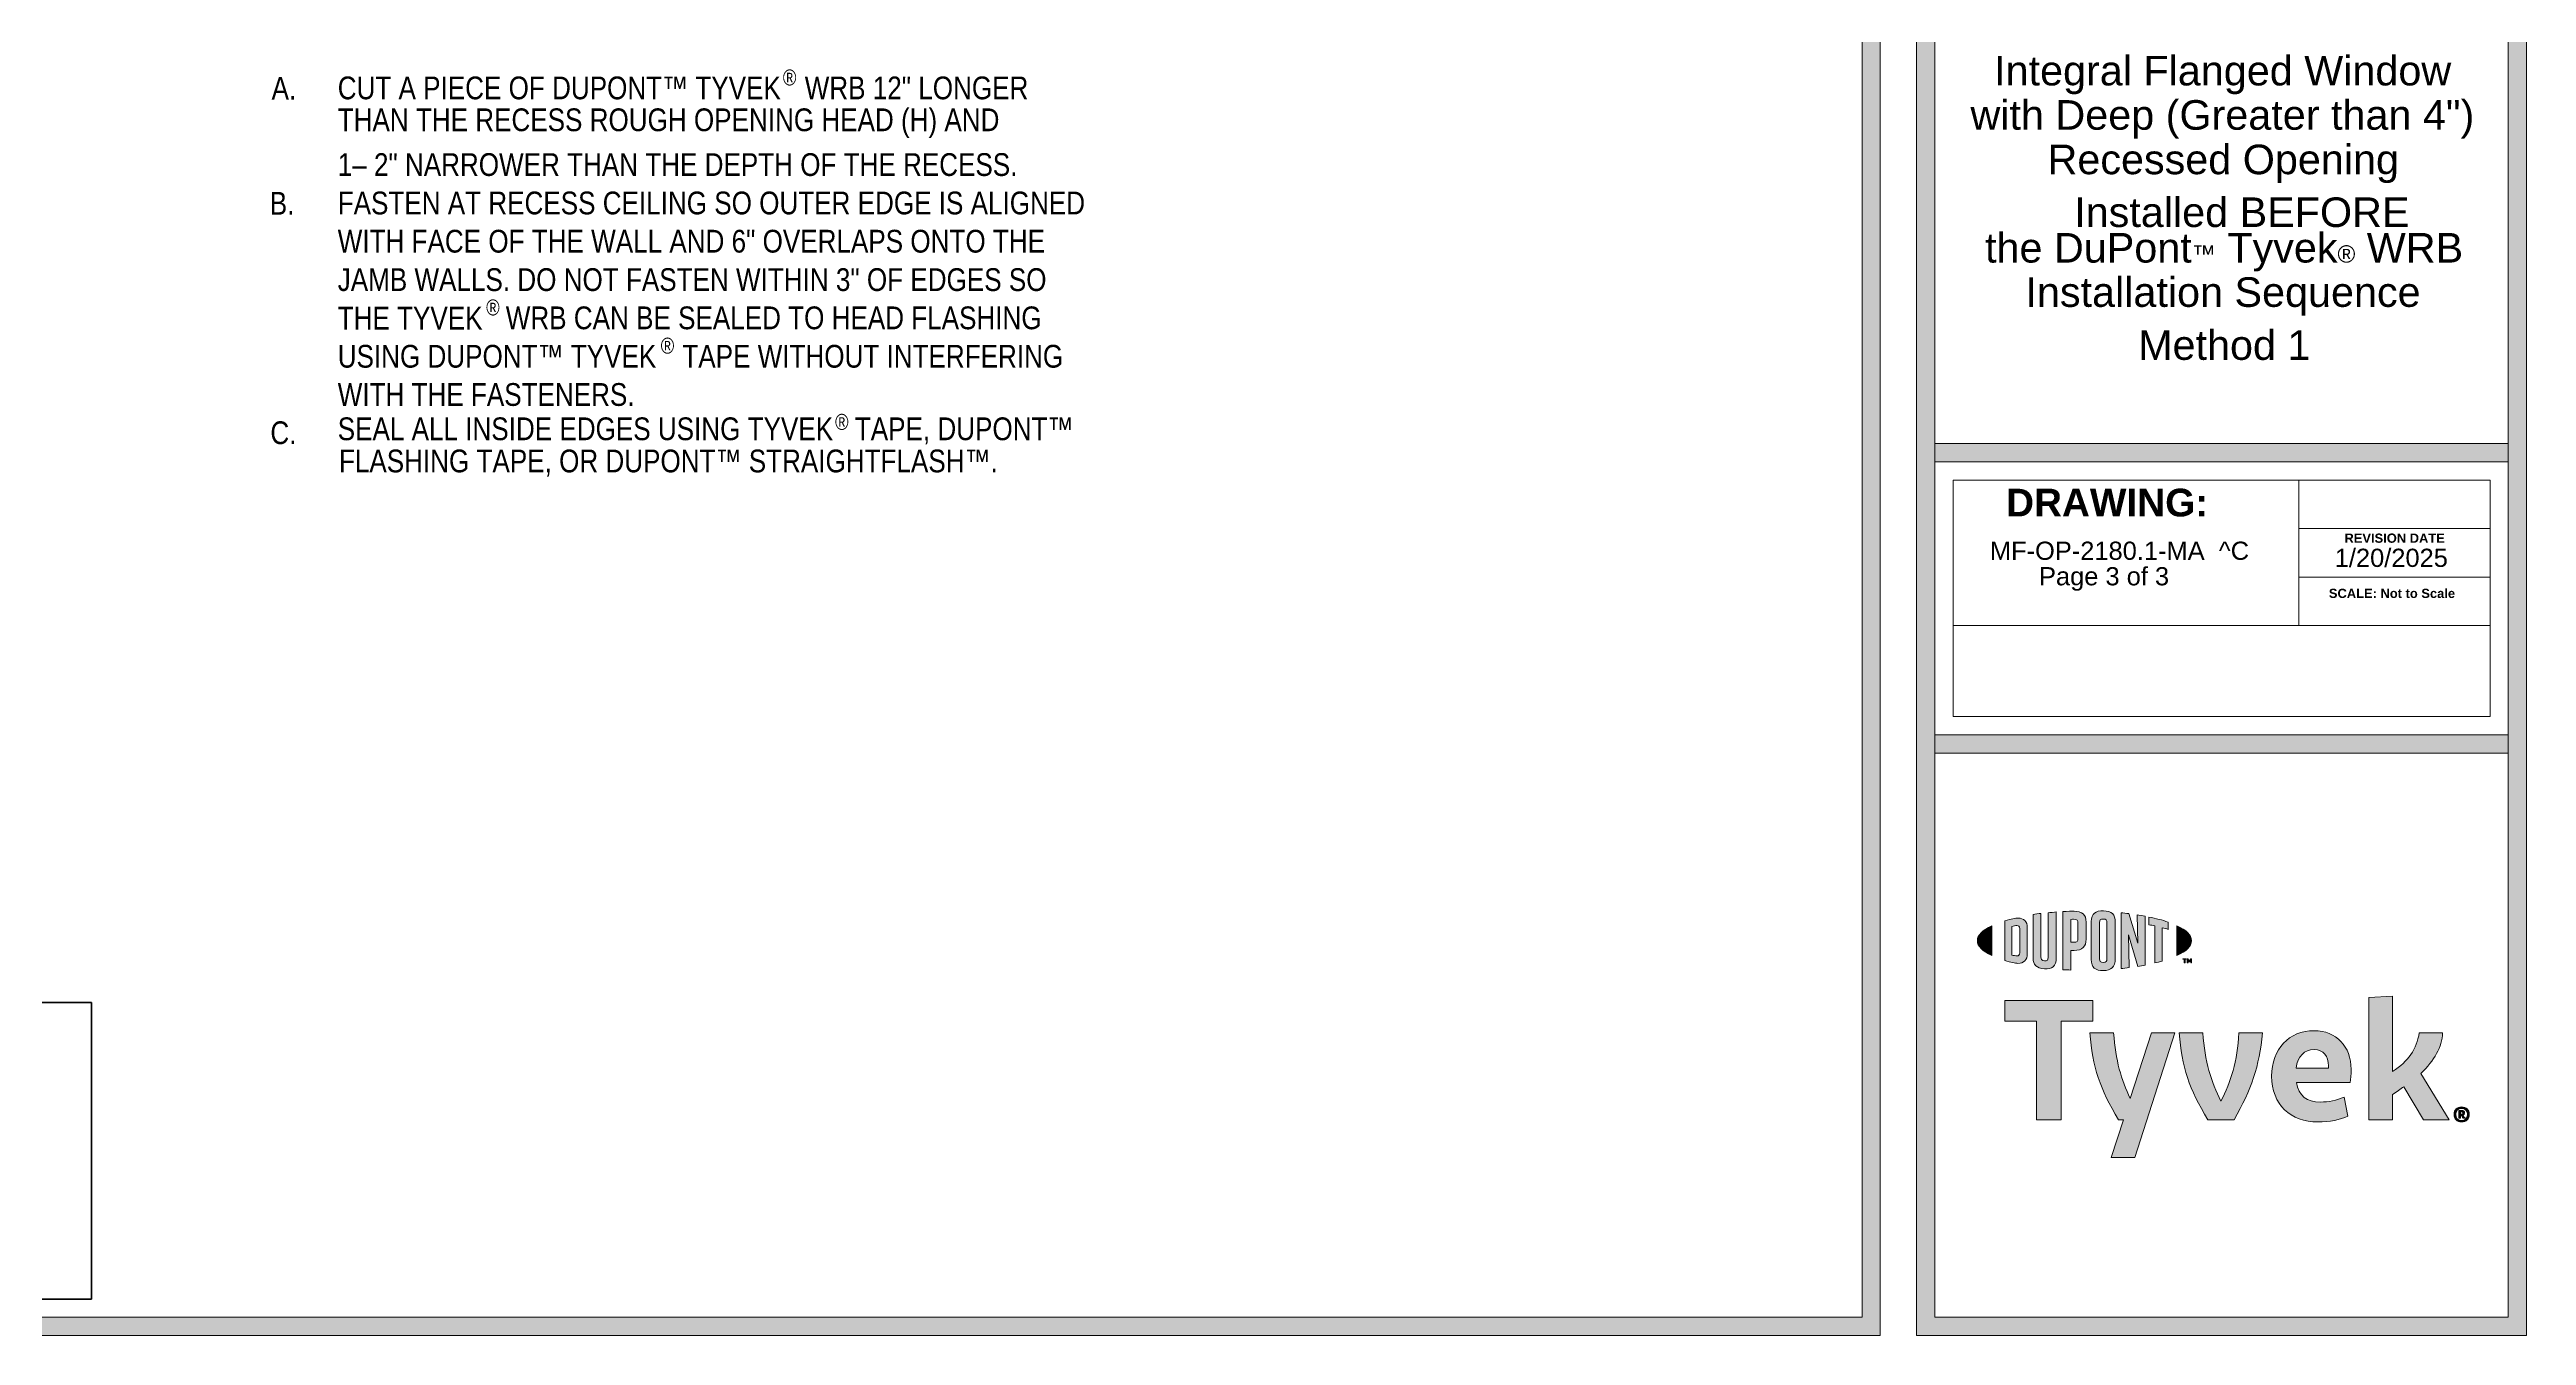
# Model space of a CAD drawing. Extents: x -1337 to 5791, y -3809 to 1769.
# Drawn here: x 4567 to 5791, y -3693 to -3057 of the extents above; entities that cross this region are included whole.
import ezdxf

# ---------------------------------------------------------------- set-up
doc = ezdxf.new("R2010")
doc.units = 0
doc.header["$MEASUREMENT"] = 0
for name, color, linetype, lineweight in [('.ATI-TEXT', 7, 'Continuous', 0), ('0_0', 7, 'Continuous', 0), ('A-DETL-MEDM', 7, 'Continuous', 0), ('G-ANNO-TTLB', 7, 'Continuous', 0)]:
    doc.layers.add(name, color=color, linetype=linetype, lineweight=lineweight)

# ---------------------------------------------------------------- blocks, each defined once
blk = doc.blocks.new('Block_3')
at = {"layer": 'G-ANNO-TTLB', "true_color": 0xe11b22, "transparency": 33554687}
h = blk.add_hatch(color=242, dxfattribs=at)
h.dxf.hatch_style = 2
edge = h.paths.add_edge_path()
edge.add_spline(control_points=[(5520, -3497.4), (5520, -3500.1), (5522.7, -3502.6), (5527.2, -3504.8), (5527.2, -3504.8), (5527.2, -3490), (5527.2, -3490), (5522.7, -3492.1), (5520, -3494.7), (5520, -3497.4)], knot_values=[0, 0, 0, 0, 1, 1, 1, 2, 2, 2, 3, 3, 3, 3], degree=3, periodic=0)
h = blk.add_hatch(color=242, dxfattribs=at)
h.dxf.hatch_style = 2
edge = h.paths.add_edge_path()
edge.add_spline(control_points=[(5541, -3503.4), (5541, -3504.5), (5540.4, -3504.9), (5539.5, -3504.9), (5538.9, -3504.9), (5537.9, -3504.7), (5537.1, -3504.5), (5537.1, -3504.5), (5537.1, -3490.3), (5537.1, -3490.3), (5537.9, -3490.1), (5538.9, -3489.9), (5539.5, -3489.9), (5540.4, -3489.9), (5541, -3490.3), (5541, -3491.4), (5541, -3491.4), (5541, -3503.4), (5541, -3503.4)], knot_values=[0, 0, 0, 0, 1, 1, 1, 2, 2, 2, 3, 3, 3, 4, 4, 4, 5, 5, 5, 6, 6, 6, 6], degree=3, periodic=0)
edge = h.paths.add_edge_path()
edge.add_spline(control_points=[(5540.1, -3486.2), (5538.8, -3486.2), (5536.9, -3486.6), (5533.6, -3487.6), (5533.6, -3487.6), (5533.6, -3507.2), (5533.6, -3507.2), (5536.5, -3508.1), (5538.8, -3508.6), (5540.1, -3508.6), (5543, -3508.6), (5544.7, -3506.8), (5544.7, -3503.9), (5544.7, -3503.9), (5544.7, -3490.9), (5544.7, -3490.9), (5544.7, -3488), (5543, -3486.2), (5540.1, -3486.2)], knot_values=[0, 0, 0, 0, 1, 1, 1, 2, 2, 2, 3, 3, 3, 4, 4, 4, 5, 5, 5, 6, 6, 6, 6], degree=3, periodic=0)
h = blk.add_hatch(color=242, dxfattribs=at)
h.dxf.hatch_style = 2
edge = h.paths.add_edge_path()
edge.add_spline(control_points=[(5555, -3505.7), (5555, -3506.8), (5554.6, -3507.6), (5553.2, -3507.4), (5551.8, -3507.2), (5551.4, -3506.6), (5551.4, -3505.3), (5551.4, -3505.3), (5551.4, -3483.9), (5551.4, -3483.9), (5550.5, -3484), (5548.4, -3484.3), (5547.6, -3484.4), (5547.6, -3484.4), (5547.6, -3506), (5547.6, -3506), (5547.6, -3509.5), (5549.2, -3510.8), (5553.2, -3511.3), (5556.8, -3511.7), (5559, -3509.9), (5559, -3506), (5559, -3506), (5559, -3483.2), (5559, -3483.2), (5558.3, -3483.3), (5555.8, -3483.5), (5555, -3483.6), (5555, -3483.6), (5555, -3505.7), (5555, -3505.7)], knot_values=[0, 0, 0, 0, 1, 1, 1, 2, 2, 2, 3, 3, 3, 4, 4, 4, 5, 5, 5, 6, 6, 6, 7, 7, 7, 8, 8, 8, 9, 9, 9, 10, 10, 10, 10], degree=3, periodic=0)
h = blk.add_hatch(color=242, dxfattribs=at)
h.dxf.hatch_style = 2
edge = h.paths.add_edge_path()
edge.add_spline(control_points=[(5569.7, -3496.3), (5569.7, -3497.6), (5569.3, -3498.2), (5567.6, -3498.2), (5567.6, -3498.2), (5566.2, -3498.2), (5566.2, -3498.2), (5566.2, -3498.2), (5566.2, -3486.9), (5566.2, -3486.9), (5566.8, -3486.8), (5567.2, -3486.8), (5567.6, -3486.8), (5569.3, -3486.8), (5569.7, -3487.5), (5569.7, -3488.7), (5569.7, -3488.7), (5569.7, -3496.3), (5569.7, -3496.3)], knot_values=[0, 0, 0, 0, 1, 1, 1, 2, 2, 2, 3, 3, 3, 4, 4, 4, 5, 5, 5, 6, 6, 6, 6], degree=3, periodic=0)
edge = h.paths.add_edge_path()
edge.add_spline(control_points=[(5567.8, -3482.8), (5567.1, -3482.8), (5564.5, -3482.9), (5562.2, -3483), (5562.2, -3483), (5562.2, -3511.8), (5562.2, -3511.8), (5563, -3511.8), (5565.1, -3511.9), (5566.2, -3511.9), (5566.2, -3511.9), (5566.2, -3502.2), (5566.2, -3502.2), (5566.2, -3502.2), (5567.8, -3502.2), (5567.8, -3502.2), (5572, -3502.2), (5573.8, -3500.3), (5573.8, -3496.6), (5573.8, -3496.6), (5573.8, -3488.2), (5573.8, -3488.2), (5573.8, -3484.6), (5571.8, -3482.8), (5567.8, -3482.8)], knot_values=[0, 0, 0, 0, 1, 1, 1, 2, 2, 2, 3, 3, 3, 4, 4, 4, 5, 5, 5, 6, 6, 6, 7, 7, 7, 8, 8, 8, 8], degree=3, periodic=0)
h = blk.add_hatch(color=242, dxfattribs=at)
h.dxf.hatch_style = 2
edge = h.paths.add_edge_path()
edge.add_spline(control_points=[(5584.1, -3506.4), (5584.1, -3507.5), (5583.7, -3508.1), (5582.3, -3508.1), (5580.8, -3508.2), (5580.4, -3507.5), (5580.4, -3506.4), (5580.4, -3506.4), (5580.4, -3488.4), (5580.4, -3488.4), (5580.4, -3487.3), (5580.8, -3486.6), (5582.3, -3486.7), (5583.7, -3486.7), (5584.1, -3487.3), (5584.1, -3488.4), (5584.1, -3488.4), (5584.1, -3506.4), (5584.1, -3506.4)], knot_values=[0, 0, 0, 0, 1, 1, 1, 2, 2, 2, 3, 3, 3, 4, 4, 4, 5, 5, 5, 6, 6, 6, 6], degree=3, periodic=0)
edge = h.paths.add_edge_path()
edge.add_spline(control_points=[(5582.3, -3482.6), (5578.6, -3482.5), (5576.3, -3484.1), (5576.3, -3487.9), (5576.3, -3487.9), (5576.3, -3506.7), (5576.3, -3506.7), (5576.3, -3510.7), (5578.4, -3512.3), (5582.3, -3512.2), (5586.2, -3512), (5588.2, -3510.5), (5588.2, -3506.3), (5588.2, -3506.3), (5588.2, -3488.3), (5588.2, -3488.3), (5588.2, -3484.3), (5586.4, -3482.8), (5582.3, -3482.6)], knot_values=[0, 0, 0, 0, 1, 1, 1, 2, 2, 2, 3, 3, 3, 4, 4, 4, 5, 5, 5, 6, 6, 6, 6], degree=3, periodic=0)
h = blk.add_hatch(color=242, dxfattribs=at)
h.dxf.hatch_style = 2
edge = h.paths.add_edge_path()
edge.add_spline(control_points=[(5599.4, -3498.6), (5599.4, -3498.6), (5594.9, -3484), (5594.9, -3484), (5593.7, -3483.9), (5592.2, -3483.7), (5591.1, -3483.6), (5591.1, -3483.6), (5591.1, -3511.2), (5591.1, -3511.2), (5591.9, -3511.1), (5593.9, -3510.9), (5595, -3510.7), (5595, -3510.7), (5594.7, -3494.5), (5594.7, -3494.5), (5594.7, -3494.5), (5599.4, -3510.1), (5599.4, -3510.1), (5600.4, -3509.9), (5601.9, -3509.7), (5602.9, -3509.5), (5602.9, -3509.5), (5602.9, -3485.3), (5602.9, -3485.3), (5601.8, -3485.1), (5600, -3484.8), (5599.1, -3484.6), (5599.1, -3484.6), (5599.4, -3498.6), (5599.4, -3498.6)], knot_values=[0, 0, 0, 0, 1, 1, 1, 2, 2, 2, 3, 3, 3, 4, 4, 4, 5, 5, 5, 6, 6, 6, 7, 7, 7, 8, 8, 8, 9, 9, 9, 10, 10, 10, 10], degree=3, periodic=0)
h = blk.add_hatch(color=242, dxfattribs=at)
h.dxf.hatch_style = 2
edge = h.paths.add_edge_path()
edge.add_spline(control_points=[(5604.8, -3489.5), (5605.8, -3489.7), (5606.8, -3489.9), (5607.8, -3490.1), (5607.8, -3490.1), (5607.8, -3508.4), (5607.8, -3508.4), (5608.7, -3508.2), (5610.3, -3507.8), (5611.4, -3507.5), (5611.4, -3507.5), (5611.4, -3491), (5611.4, -3491), (5612.5, -3491.2), (5613.4, -3491.5), (5614.3, -3491.8), (5614.3, -3491.8), (5614.3, -3488.2), (5614.3, -3488.2), (5611.5, -3487.2), (5608.4, -3486.4), (5604.8, -3485.7), (5604.8, -3485.7), (5604.8, -3489.5), (5604.8, -3489.5)], knot_values=[0, 0, 0, 0, 1, 1, 1, 2, 2, 2, 3, 3, 3, 4, 4, 4, 5, 5, 5, 6, 6, 6, 7, 7, 7, 8, 8, 8, 8], degree=3, periodic=0)
h = blk.add_hatch(color=242, dxfattribs=at)
h.dxf.hatch_style = 2
edge = h.paths.add_edge_path()
edge.add_spline(control_points=[(5625.9, -3497.4), (5625.9, -3500.1), (5623.3, -3502.6), (5618.7, -3504.8), (5618.7, -3504.8), (5618.7, -3490), (5618.7, -3490), (5623.3, -3492.1), (5625.9, -3494.7), (5625.9, -3497.4)], knot_values=[0, 0, 0, 0, 1, 1, 1, 2, 2, 2, 3, 3, 3, 3], degree=3, periodic=0)
h = blk.add_hatch(color=242, dxfattribs=at)
h.dxf.hatch_style = 2
edge = h.paths.add_edge_path()
edge.add_spline(control_points=[(5623.8, -3506.3), (5623.8, -3506.3), (5624.2, -3506.3), (5624.2, -3506.3), (5624.2, -3506.3), (5624.8, -3507.3), (5624.8, -3507.3), (5624.8, -3507.3), (5625.5, -3506.3), (5625.5, -3506.3), (5625.5, -3506.3), (5625.9, -3506.3), (5625.9, -3506.3), (5625.9, -3506.3), (5625.9, -3508.4), (5625.9, -3508.4), (5625.9, -3508.4), (5625.5, -3508.4), (5625.5, -3508.4), (5625.5, -3508.4), (5625.5, -3506.9), (5625.5, -3506.9), (5625.5, -3506.9), (5624.9, -3507.9), (5624.9, -3507.9), (5624.9, -3507.9), (5624.8, -3507.9), (5624.8, -3507.9), (5624.8, -3507.9), (5624.2, -3506.9), (5624.2, -3506.9), (5624.2, -3506.9), (5624.2, -3508.4), (5624.2, -3508.4), (5624.2, -3508.4), (5623.8, -3508.4), (5623.8, -3508.4), (5623.8, -3508.4), (5623.8, -3506.3), (5623.8, -3506.3)], knot_values=[0, 0, 0, 0, 1, 1, 1, 2, 2, 2, 3, 3, 3, 4, 4, 4, 5, 5, 5, 6, 6, 6, 7, 7, 7, 8, 8, 8, 9, 9, 9, 10, 10, 10, 11, 11, 11, 12, 12, 12, 13, 13, 13, 13], degree=3, periodic=0)
edge = h.paths.add_edge_path()
edge.add_spline(control_points=[(5622.2, -3506.6), (5622.2, -3506.6), (5621.6, -3506.6), (5621.6, -3506.6), (5621.6, -3506.6), (5621.6, -3506.3), (5621.6, -3506.3), (5621.6, -3506.3), (5623.3, -3506.3), (5623.3, -3506.3), (5623.3, -3506.3), (5623.3, -3506.6), (5623.3, -3506.6), (5623.3, -3506.6), (5622.7, -3506.6), (5622.7, -3506.6), (5622.7, -3506.6), (5622.7, -3508.4), (5622.7, -3508.4), (5622.7, -3508.4), (5622.2, -3508.4), (5622.2, -3508.4), (5622.2, -3508.4), (5622.2, -3506.6), (5622.2, -3506.6)], knot_values=[0, 0, 0, 0, 1, 1, 1, 2, 2, 2, 3, 3, 3, 4, 4, 4, 5, 5, 5, 6, 6, 6, 7, 7, 7, 8, 8, 8, 8], degree=3, periodic=0)
at = {"layer": 'G-ANNO-TTLB'}
for points, knots in [([(5520, -3497.4), (5520, -3500.1), (5522.7, -3502.6), (5527.2, -3504.8), (5527.2, -3504.8), (5527.2, -3490), (5527.2, -3490), (5522.7, -3492.1), (5520, -3494.7), (5520, -3497.4)], [0, 0, 0, 0, 1, 1, 1, 2, 2, 2, 3, 3, 3, 3]), ([(5540.1, -3486.2), (5538.8, -3486.2), (5536.9, -3486.6), (5533.6, -3487.6), (5533.6, -3487.6), (5533.6, -3507.2), (5533.6, -3507.2), (5536.5, -3508.1), (5538.8, -3508.6), (5540.1, -3508.6), (5543, -3508.6), (5544.7, -3506.8), (5544.7, -3503.9), (5544.7, -3503.9), (5544.7, -3490.9), (5544.7, -3490.9), (5544.7, -3488), (5543, -3486.2), (5540.1, -3486.2)], [0, 0, 0, 0, 1, 1, 1, 2, 2, 2, 3, 3, 3, 4, 4, 4, 5, 5, 5, 6, 6, 6, 6]), ([(5541, -3503.4), (5541, -3504.5), (5540.4, -3504.9), (5539.5, -3504.9), (5538.9, -3504.9), (5537.9, -3504.7), (5537.1, -3504.5), (5537.1, -3504.5), (5537.1, -3490.3), (5537.1, -3490.3), (5537.9, -3490.1), (5538.9, -3489.9), (5539.5, -3489.9), (5540.4, -3489.9), (5541, -3490.3), (5541, -3491.4), (5541, -3491.4), (5541, -3503.4), (5541, -3503.4)], [0, 0, 0, 0, 1, 1, 1, 2, 2, 2, 3, 3, 3, 4, 4, 4, 5, 5, 5, 6, 6, 6, 6]), ([(5555, -3505.7), (5555, -3506.8), (5554.6, -3507.6), (5553.2, -3507.4), (5551.8, -3507.2), (5551.4, -3506.6), (5551.4, -3505.3), (5551.4, -3505.3), (5551.4, -3483.9), (5551.4, -3483.9), (5550.5, -3484), (5548.4, -3484.3), (5547.6, -3484.4), (5547.6, -3484.4), (5547.6, -3506), (5547.6, -3506), (5547.6, -3509.5), (5549.2, -3510.8), (5553.2, -3511.3), (5556.8, -3511.7), (5559, -3509.9), (5559, -3506), (5559, -3506), (5559, -3483.2), (5559, -3483.2), (5558.3, -3483.3), (5555.8, -3483.5), (5555, -3483.6), (5555, -3483.6), (5555, -3505.7), (5555, -3505.7)], [0, 0, 0, 0, 1, 1, 1, 2, 2, 2, 3, 3, 3, 4, 4, 4, 5, 5, 5, 6, 6, 6, 7, 7, 7, 8, 8, 8, 9, 9, 9, 10, 10, 10, 10]), ([(5567.8, -3482.8), (5567.1, -3482.8), (5564.5, -3482.9), (5562.2, -3483), (5562.2, -3483), (5562.2, -3511.8), (5562.2, -3511.8), (5563, -3511.8), (5565.1, -3511.9), (5566.2, -3511.9), (5566.2, -3511.9), (5566.2, -3502.2), (5566.2, -3502.2), (5566.2, -3502.2), (5567.8, -3502.2), (5567.8, -3502.2), (5572, -3502.2), (5573.8, -3500.3), (5573.8, -3496.6), (5573.8, -3496.6), (5573.8, -3488.2), (5573.8, -3488.2), (5573.8, -3484.6), (5571.8, -3482.8), (5567.8, -3482.8)], [0, 0, 0, 0, 1, 1, 1, 2, 2, 2, 3, 3, 3, 4, 4, 4, 5, 5, 5, 6, 6, 6, 7, 7, 7, 8, 8, 8, 8]), ([(5569.7, -3496.3), (5569.7, -3497.6), (5569.3, -3498.2), (5567.6, -3498.2), (5567.6, -3498.2), (5566.2, -3498.2), (5566.2, -3498.2), (5566.2, -3498.2), (5566.2, -3486.9), (5566.2, -3486.9), (5566.8, -3486.8), (5567.2, -3486.8), (5567.6, -3486.8), (5569.3, -3486.8), (5569.7, -3487.5), (5569.7, -3488.7), (5569.7, -3488.7), (5569.7, -3496.3), (5569.7, -3496.3)], [0, 0, 0, 0, 1, 1, 1, 2, 2, 2, 3, 3, 3, 4, 4, 4, 5, 5, 5, 6, 6, 6, 6]), ([(5582.3, -3482.6), (5578.6, -3482.5), (5576.3, -3484.1), (5576.3, -3487.9), (5576.3, -3487.9), (5576.3, -3506.7), (5576.3, -3506.7), (5576.3, -3510.7), (5578.4, -3512.3), (5582.3, -3512.2), (5586.2, -3512), (5588.2, -3510.5), (5588.2, -3506.3), (5588.2, -3506.3), (5588.2, -3488.3), (5588.2, -3488.3), (5588.2, -3484.3), (5586.4, -3482.8), (5582.3, -3482.6)], [0, 0, 0, 0, 1, 1, 1, 2, 2, 2, 3, 3, 3, 4, 4, 4, 5, 5, 5, 6, 6, 6, 6]), ([(5584.1, -3506.4), (5584.1, -3507.5), (5583.7, -3508.1), (5582.3, -3508.1), (5580.8, -3508.2), (5580.4, -3507.5), (5580.4, -3506.4), (5580.4, -3506.4), (5580.4, -3488.4), (5580.4, -3488.4), (5580.4, -3487.3), (5580.8, -3486.6), (5582.3, -3486.7), (5583.7, -3486.7), (5584.1, -3487.3), (5584.1, -3488.4), (5584.1, -3488.4), (5584.1, -3506.4), (5584.1, -3506.4)], [0, 0, 0, 0, 1, 1, 1, 2, 2, 2, 3, 3, 3, 4, 4, 4, 5, 5, 5, 6, 6, 6, 6]), ([(5599.4, -3498.6), (5599.4, -3498.6), (5594.9, -3484), (5594.9, -3484), (5593.7, -3483.9), (5592.2, -3483.7), (5591.1, -3483.6), (5591.1, -3483.6), (5591.1, -3511.2), (5591.1, -3511.2), (5591.9, -3511.1), (5593.9, -3510.9), (5595, -3510.7), (5595, -3510.7), (5594.7, -3494.5), (5594.7, -3494.5), (5594.7, -3494.5), (5599.4, -3510.1), (5599.4, -3510.1), (5600.4, -3509.9), (5601.9, -3509.7), (5602.9, -3509.5), (5602.9, -3509.5), (5602.9, -3485.3), (5602.9, -3485.3), (5601.8, -3485.1), (5600, -3484.8), (5599.1, -3484.6), (5599.1, -3484.6), (5599.4, -3498.6), (5599.4, -3498.6)], [0, 0, 0, 0, 1, 1, 1, 2, 2, 2, 3, 3, 3, 4, 4, 4, 5, 5, 5, 6, 6, 6, 7, 7, 7, 8, 8, 8, 9, 9, 9, 10, 10, 10, 10]), ([(5604.8, -3489.5), (5605.8, -3489.7), (5606.8, -3489.9), (5607.8, -3490.1), (5607.8, -3490.1), (5607.8, -3508.4), (5607.8, -3508.4), (5608.7, -3508.2), (5610.3, -3507.8), (5611.4, -3507.5), (5611.4, -3507.5), (5611.4, -3491), (5611.4, -3491), (5612.5, -3491.2), (5613.4, -3491.5), (5614.3, -3491.8), (5614.3, -3491.8), (5614.3, -3488.2), (5614.3, -3488.2), (5611.5, -3487.2), (5608.4, -3486.4), (5604.8, -3485.7), (5604.8, -3485.7), (5604.8, -3489.5), (5604.8, -3489.5)], [0, 0, 0, 0, 1, 1, 1, 2, 2, 2, 3, 3, 3, 4, 4, 4, 5, 5, 5, 6, 6, 6, 7, 7, 7, 8, 8, 8, 8]), ([(5625.9, -3497.4), (5625.9, -3500.1), (5623.3, -3502.6), (5618.7, -3504.8), (5618.7, -3504.8), (5618.7, -3490), (5618.7, -3490), (5623.3, -3492.1), (5625.9, -3494.7), (5625.9, -3497.4)], [0, 0, 0, 0, 1, 1, 1, 2, 2, 2, 3, 3, 3, 3]), ([(5622.2, -3506.6), (5622.2, -3506.6), (5621.6, -3506.6), (5621.6, -3506.6), (5621.6, -3506.6), (5621.6, -3506.3), (5621.6, -3506.3), (5621.6, -3506.3), (5623.3, -3506.3), (5623.3, -3506.3), (5623.3, -3506.3), (5623.3, -3506.6), (5623.3, -3506.6), (5623.3, -3506.6), (5622.7, -3506.6), (5622.7, -3506.6), (5622.7, -3506.6), (5622.7, -3508.4), (5622.7, -3508.4), (5622.7, -3508.4), (5622.2, -3508.4), (5622.2, -3508.4), (5622.2, -3508.4), (5622.2, -3506.6), (5622.2, -3506.6)], [0, 0, 0, 0, 1, 1, 1, 2, 2, 2, 3, 3, 3, 4, 4, 4, 5, 5, 5, 6, 6, 6, 7, 7, 7, 8, 8, 8, 8]), ([(5623.8, -3506.3), (5623.8, -3506.3), (5624.2, -3506.3), (5624.2, -3506.3), (5624.2, -3506.3), (5624.8, -3507.3), (5624.8, -3507.3), (5624.8, -3507.3), (5625.5, -3506.3), (5625.5, -3506.3), (5625.5, -3506.3), (5625.9, -3506.3), (5625.9, -3506.3), (5625.9, -3506.3), (5625.9, -3508.4), (5625.9, -3508.4), (5625.9, -3508.4), (5625.5, -3508.4), (5625.5, -3508.4), (5625.5, -3508.4), (5625.5, -3506.9), (5625.5, -3506.9), (5625.5, -3506.9), (5624.9, -3507.9), (5624.9, -3507.9), (5624.9, -3507.9), (5624.8, -3507.9), (5624.8, -3507.9), (5624.8, -3507.9), (5624.2, -3506.9), (5624.2, -3506.9), (5624.2, -3506.9), (5624.2, -3508.4), (5624.2, -3508.4), (5624.2, -3508.4), (5623.8, -3508.4), (5623.8, -3508.4), (5623.8, -3508.4), (5623.8, -3506.3), (5623.8, -3506.3)], [0, 0, 0, 0, 1, 1, 1, 2, 2, 2, 3, 3, 3, 4, 4, 4, 5, 5, 5, 6, 6, 6, 7, 7, 7, 8, 8, 8, 9, 9, 9, 10, 10, 10, 11, 11, 11, 12, 12, 12, 13, 13, 13, 13])]:
    blk.add_open_spline(points, degree=3, knots=knots, dxfattribs=at)
blk = doc.blocks.new('Block_7')
at = {"layer": 'G-ANNO-TTLB', "true_color": 0x17477e, "transparency": 33554687}
h = blk.add_hatch(color=156, dxfattribs=at)
h.dxf.hatch_style = 2
edge = h.paths.add_edge_path()
edge.add_spline(control_points=[(5739.3, -3563), (5739.3, -3563), (5753.3, -3586), (5753.3, -3586), (5753.3, -3586), (5740.6, -3586), (5740.6, -3586), (5740.6, -3586), (5730.9, -3569.6), (5730.9, -3569.6), (5729.2, -3570.8), (5727.3, -3572.1), (5725.3, -3573.4), (5725.3, -3573.4), (5725.3, -3586), (5725.3, -3586), (5725.3, -3586), (5713.6, -3586), (5713.6, -3586), (5713.6, -3586), (5713.6, -3525.5), (5713.6, -3525.5), (5713.6, -3525.5), (5725.3, -3524.9), (5725.3, -3524.9), (5725.3, -3524.9), (5725.3, -3562.1), (5725.3, -3562.1), (5733.2, -3557), (5737.1, -3551.1), (5738.5, -3542.9), (5738.5, -3542.9), (5750, -3542.9), (5750, -3542.9), (5749.8, -3550.1), (5746, -3556.6), (5739.3, -3563)], knot_values=[0, 0, 0, 0, 1, 1, 1, 2, 2, 2, 3, 3, 3, 4, 4, 4, 5, 5, 5, 6, 6, 6, 7, 7, 7, 8, 8, 8, 9, 9, 9, 10, 10, 10, 11, 11, 11, 12, 12, 12, 12], degree=3, periodic=0)
h = blk.add_hatch(color=156, dxfattribs=at)
h.dxf.hatch_style = 2
h.paths.add_polyline_path([(5577.1, -3526.9), (5533.6, -3526.9), (5533.6, -3537.2), (5549.3, -3537.2), (5549.3, -3586), (5561.4, -3586), (5561.4, -3537.2), (5577.1, -3537.2)])
h = blk.add_hatch(color=156, dxfattribs=at)
h.dxf.hatch_style = 2
edge = h.paths.add_edge_path()
edge.add_spline(control_points=[(5649.3, -3542.9), (5648.6, -3557.3), (5645.4, -3567.1), (5640.4, -3576.7), (5635.6, -3567.1), (5632.4, -3557.3), (5631.5, -3542.9), (5631.5, -3542.9), (5619.8, -3542.9), (5619.8, -3542.9), (5621, -3559.9), (5624.8, -3570.7), (5634, -3586), (5634, -3586), (5646.9, -3586), (5646.9, -3586), (5655.7, -3570.7), (5659.3, -3559.9), (5661, -3542.9), (5661, -3542.9), (5649.3, -3542.9), (5649.3, -3542.9)], knot_values=[0, 0, 0, 0, 1, 1, 1, 2, 2, 2, 3, 3, 3, 4, 4, 4, 5, 5, 5, 6, 6, 6, 7, 7, 7, 7], degree=3, periodic=0)
h = blk.add_hatch(color=156, dxfattribs=at)
h.dxf.hatch_style = 2
edge = h.paths.add_edge_path()
edge.add_spline(control_points=[(5677.6, -3560.4), (5677.6, -3560.4), (5693.6, -3560.4), (5693.6, -3560.4), (5693.6, -3560.4), (5693.6, -3559.3), (5693.6, -3559.3), (5693.6, -3554.6), (5691.1, -3551.2), (5686.5, -3551.2), (5681.6, -3551.2), (5678.4, -3554.6), (5677.6, -3560.4)], knot_values=[0, 0, 0, 0, 1, 1, 1, 2, 2, 2, 3, 3, 3, 4, 4, 4, 4], degree=3, periodic=0)
edge = h.paths.add_edge_path()
edge.add_spline(control_points=[(5703.2, -3584.2), (5699.5, -3585.9), (5694, -3587), (5688.4, -3587), (5674.8, -3587), (5665.5, -3578.4), (5665.5, -3564.4), (5665.5, -3551), (5674, -3541.9), (5686.5, -3541.9), (5697.5, -3541.9), (5704.8, -3549.7), (5704.8, -3561), (5704.8, -3563.6), (5704.6, -3565.8), (5704.4, -3567.5), (5704.4, -3567.5), (5677.8, -3567.5), (5677.8, -3567.5), (5678.9, -3574.2), (5682.8, -3577.2), (5689.6, -3577.2), (5693.7, -3577.2), (5697.7, -3576.3), (5701.3, -3574.8), (5701.3, -3574.8), (5703.2, -3584.2), (5703.2, -3584.2)], knot_values=[0, 0, 0, 0, 1, 1, 1, 2, 2, 2, 3, 3, 3, 4, 4, 4, 5, 5, 5, 6, 6, 6, 7, 7, 7, 8, 8, 8, 9, 9, 9, 9], degree=3, periodic=0)
at = {"layer": 'G-ANNO-TTLB'}
blk.add_lwpolyline([(5577.1, -3526.9), (5533.6, -3526.9), (5533.6, -3537.2), (5549.3, -3537.2), (5549.3, -3586), (5561.4, -3586), (5561.4, -3537.2), (5577.1, -3537.2)], close=True, dxfattribs=at)
for points, knots in [([(5739.3, -3563), (5739.3, -3563), (5753.3, -3586), (5753.3, -3586), (5753.3, -3586), (5740.6, -3586), (5740.6, -3586), (5740.6, -3586), (5730.9, -3569.6), (5730.9, -3569.6), (5729.2, -3570.8), (5727.3, -3572.1), (5725.3, -3573.4), (5725.3, -3573.4), (5725.3, -3586), (5725.3, -3586), (5725.3, -3586), (5713.6, -3586), (5713.6, -3586), (5713.6, -3586), (5713.6, -3525.5), (5713.6, -3525.5), (5713.6, -3525.5), (5725.3, -3524.9), (5725.3, -3524.9), (5725.3, -3524.9), (5725.3, -3562.1), (5725.3, -3562.1), (5733.2, -3557), (5737.1, -3551.1), (5738.5, -3542.9), (5738.5, -3542.9), (5750, -3542.9), (5750, -3542.9), (5749.8, -3550.1), (5746, -3556.6), (5739.3, -3563)], [0, 0, 0, 0, 1, 1, 1, 2, 2, 2, 3, 3, 3, 4, 4, 4, 5, 5, 5, 6, 6, 6, 7, 7, 7, 8, 8, 8, 9, 9, 9, 10, 10, 10, 11, 11, 11, 12, 12, 12, 12]), ([(5649.3, -3542.9), (5648.6, -3557.3), (5645.4, -3567.1), (5640.4, -3576.7), (5635.6, -3567.1), (5632.4, -3557.3), (5631.5, -3542.9), (5631.5, -3542.9), (5619.8, -3542.9), (5619.8, -3542.9), (5621, -3559.9), (5624.8, -3570.7), (5634, -3586), (5634, -3586), (5646.9, -3586), (5646.9, -3586), (5655.7, -3570.7), (5659.3, -3559.9), (5661, -3542.9), (5661, -3542.9), (5649.3, -3542.9), (5649.3, -3542.9)], [0, 0, 0, 0, 1, 1, 1, 2, 2, 2, 3, 3, 3, 4, 4, 4, 5, 5, 5, 6, 6, 6, 7, 7, 7, 7]), ([(5703.2, -3584.2), (5699.5, -3585.9), (5694, -3587), (5688.4, -3587), (5674.8, -3587), (5665.5, -3578.4), (5665.5, -3564.4), (5665.5, -3551), (5674, -3541.9), (5686.5, -3541.9), (5697.5, -3541.9), (5704.8, -3549.7), (5704.8, -3561), (5704.8, -3563.6), (5704.6, -3565.8), (5704.4, -3567.5), (5704.4, -3567.5), (5677.8, -3567.5), (5677.8, -3567.5), (5678.9, -3574.2), (5682.8, -3577.2), (5689.6, -3577.2), (5693.7, -3577.2), (5697.7, -3576.3), (5701.3, -3574.8), (5701.3, -3574.8), (5703.2, -3584.2), (5703.2, -3584.2)], [0, 0, 0, 0, 1, 1, 1, 2, 2, 2, 3, 3, 3, 4, 4, 4, 5, 5, 5, 6, 6, 6, 7, 7, 7, 8, 8, 8, 9, 9, 9, 9]), ([(5677.6, -3560.4), (5677.6, -3560.4), (5693.6, -3560.4), (5693.6, -3560.4), (5693.6, -3560.4), (5693.6, -3559.3), (5693.6, -3559.3), (5693.6, -3554.6), (5691.1, -3551.2), (5686.5, -3551.2), (5681.6, -3551.2), (5678.4, -3554.6), (5677.6, -3560.4)], [0, 0, 0, 0, 1, 1, 1, 2, 2, 2, 3, 3, 3, 4, 4, 4, 4])]:
    blk.add_open_spline(points, degree=3, knots=knots, dxfattribs=at)
blk = doc.blocks.new('Block_6')
at = {"layer": 'G-ANNO-TTLB', "true_color": 0x17477e, "transparency": 33554687}
h = blk.add_hatch(color=156, dxfattribs=at)
h.dxf.hatch_style = 2
edge = h.paths.add_edge_path()
edge.add_spline(control_points=[(5606.1, -3542.9), (5606.1, -3542.9), (5595.6, -3575.4), (5595.6, -3575.4), (5591.2, -3566.2), (5588.3, -3556.7), (5587.4, -3542.9), (5587.4, -3542.9), (5575.7, -3542.9), (5575.7, -3542.9), (5576.9, -3559.9), (5580.7, -3570.7), (5589.8, -3586), (5589.8, -3586), (5592.2, -3586), (5592.2, -3586), (5592.2, -3586), (5586.2, -3604.6), (5586.2, -3604.6), (5586.2, -3604.6), (5597.9, -3604.6), (5597.9, -3604.6), (5597.9, -3604.6), (5617.7, -3542.9), (5617.7, -3542.9), (5617.7, -3542.9), (5606.1, -3542.9), (5606.1, -3542.9)], knot_values=[0, 0, 0, 0, 1, 1, 1, 2, 2, 2, 3, 3, 3, 4, 4, 4, 5, 5, 5, 6, 6, 6, 7, 7, 7, 8, 8, 8, 9, 9, 9, 9], degree=3, periodic=0)
at = {"layer": 'G-ANNO-TTLB'}
blk.add_open_spline([(5606.1, -3542.9), (5606.1, -3542.9), (5595.6, -3575.4), (5595.6, -3575.4), (5591.2, -3566.2), (5588.3, -3556.7), (5587.4, -3542.9), (5587.4, -3542.9), (5575.7, -3542.9), (5575.7, -3542.9), (5576.9, -3559.9), (5580.7, -3570.7), (5589.8, -3586), (5589.8, -3586), (5592.2, -3586), (5592.2, -3586), (5592.2, -3586), (5586.2, -3604.6), (5586.2, -3604.6), (5586.2, -3604.6), (5597.9, -3604.6), (5597.9, -3604.6), (5597.9, -3604.6), (5617.7, -3542.9), (5617.7, -3542.9), (5617.7, -3542.9), (5606.1, -3542.9), (5606.1, -3542.9)], degree=3, knots=[0, 0, 0, 0, 1, 1, 1, 2, 2, 2, 3, 3, 3, 4, 4, 4, 5, 5, 5, 6, 6, 6, 7, 7, 7, 8, 8, 8, 9, 9, 9, 9], dxfattribs=at)
blk.add_blockref('Block_7', (0, 0), dxfattribs=at)
blk = doc.blocks.new('Block_8')
at = {"layer": 'G-ANNO-TTLB', "true_color": 0x17477e, "transparency": 33554687}
h = blk.add_hatch(color=156, dxfattribs=at)
h.dxf.hatch_style = 2
edge = h.paths.add_edge_path()
edge.add_spline(control_points=[(5758.9, -3582), (5758.9, -3582), (5758.9, -3583.1), (5758.9, -3583.1), (5758.9, -3583.1), (5759.4, -3583.1), (5759.4, -3583.1), (5759.8, -3583.1), (5760.1, -3583), (5760.1, -3582.6), (5760.1, -3582.2), (5759.8, -3582), (5759.4, -3582), (5759.4, -3582), (5758.9, -3582), (5758.9, -3582)], knot_values=[0, 0, 0, 0, 1, 1, 1, 2, 2, 2, 3, 3, 3, 4, 4, 4, 5, 5, 5, 5], degree=3, periodic=0)
edge = h.paths.add_edge_path()
edge.add_spline(control_points=[(5758.1, -3581.3), (5758.1, -3581.3), (5759.4, -3581.3), (5759.4, -3581.3), (5760.4, -3581.3), (5760.9, -3581.8), (5760.9, -3582.6), (5760.9, -3583.1), (5760.6, -3583.5), (5760.2, -3583.7), (5760.4, -3584.2), (5760.7, -3584.7), (5761.2, -3585.2), (5761.2, -3585.2), (5760.2, -3585.2), (5760.2, -3585.2), (5759.8, -3584.7), (5759.5, -3584.3), (5759.3, -3583.8), (5759.3, -3583.8), (5758.9, -3583.8), (5758.9, -3583.8), (5758.9, -3583.8), (5758.9, -3585.2), (5758.9, -3585.2), (5758.9, -3585.2), (5758.1, -3585.2), (5758.1, -3585.2), (5758.1, -3585.2), (5758.1, -3581.3), (5758.1, -3581.3)], knot_values=[0, 0, 0, 0, 1, 1, 1, 2, 2, 2, 3, 3, 3, 4, 4, 4, 5, 5, 5, 6, 6, 6, 7, 7, 7, 8, 8, 8, 9, 9, 9, 10, 10, 10, 10], degree=3, periodic=0)
edge = h.paths.add_edge_path()
edge.add_spline(control_points=[(5759.4, -3580.4), (5757.6, -3580.4), (5756.5, -3581.4), (5756.5, -3583.3), (5756.5, -3585.2), (5757.6, -3586.3), (5759.4, -3586.3), (5761.2, -3586.3), (5762.3, -3585.2), (5762.3, -3583.3), (5762.3, -3581.4), (5761.2, -3580.4), (5759.4, -3580.4)], knot_values=[0, 0, 0, 0, 1, 1, 1, 2, 2, 2, 3, 3, 3, 4, 4, 4, 4], degree=3, periodic=0)
edge = h.paths.add_edge_path()
edge.add_spline(control_points=[(5759.4, -3579.6), (5761.7, -3579.6), (5763.2, -3581), (5763.2, -3583.3), (5763.2, -3585.6), (5761.7, -3587), (5759.4, -3587), (5757.1, -3587), (5755.7, -3585.6), (5755.7, -3583.3), (5755.7, -3581), (5757.1, -3579.6), (5759.4, -3579.6)], knot_values=[0, 0, 0, 0, 1, 1, 1, 2, 2, 2, 3, 3, 3, 4, 4, 4, 4], degree=3, periodic=0)
at = {"layer": 'G-ANNO-TTLB'}
for points, knots in [([(5759.4, -3579.6), (5761.7, -3579.6), (5763.2, -3581), (5763.2, -3583.3), (5763.2, -3585.6), (5761.7, -3587), (5759.4, -3587), (5757.1, -3587), (5755.7, -3585.6), (5755.7, -3583.3), (5755.7, -3581), (5757.1, -3579.6), (5759.4, -3579.6)], [0, 0, 0, 0, 1, 1, 1, 2, 2, 2, 3, 3, 3, 4, 4, 4, 4]), ([(5759.4, -3580.4), (5757.6, -3580.4), (5756.5, -3581.4), (5756.5, -3583.3), (5756.5, -3585.2), (5757.6, -3586.3), (5759.4, -3586.3), (5761.2, -3586.3), (5762.3, -3585.2), (5762.3, -3583.3), (5762.3, -3581.4), (5761.2, -3580.4), (5759.4, -3580.4)], [0, 0, 0, 0, 1, 1, 1, 2, 2, 2, 3, 3, 3, 4, 4, 4, 4]), ([(5758.1, -3581.3), (5758.1, -3581.3), (5759.4, -3581.3), (5759.4, -3581.3), (5760.4, -3581.3), (5760.9, -3581.8), (5760.9, -3582.6), (5760.9, -3583.1), (5760.6, -3583.5), (5760.2, -3583.7), (5760.4, -3584.2), (5760.7, -3584.7), (5761.2, -3585.2), (5761.2, -3585.2), (5760.2, -3585.2), (5760.2, -3585.2), (5759.8, -3584.7), (5759.5, -3584.3), (5759.3, -3583.8), (5759.3, -3583.8), (5758.9, -3583.8), (5758.9, -3583.8), (5758.9, -3583.8), (5758.9, -3585.2), (5758.9, -3585.2), (5758.9, -3585.2), (5758.1, -3585.2), (5758.1, -3585.2), (5758.1, -3585.2), (5758.1, -3581.3), (5758.1, -3581.3)], [0, 0, 0, 0, 1, 1, 1, 2, 2, 2, 3, 3, 3, 4, 4, 4, 5, 5, 5, 6, 6, 6, 7, 7, 7, 8, 8, 8, 9, 9, 9, 10, 10, 10, 10]), ([(5758.9, -3582), (5758.9, -3582), (5758.9, -3583.1), (5758.9, -3583.1), (5758.9, -3583.1), (5759.4, -3583.1), (5759.4, -3583.1), (5759.8, -3583.1), (5760.1, -3583), (5760.1, -3582.6), (5760.1, -3582.2), (5759.8, -3582), (5759.4, -3582), (5759.4, -3582), (5758.9, -3582), (5758.9, -3582)], [0, 0, 0, 0, 1, 1, 1, 2, 2, 2, 3, 3, 3, 4, 4, 4, 5, 5, 5, 5])]:
    blk.add_open_spline(points, degree=3, knots=knots, dxfattribs=at)
blk = doc.blocks.new('Block_5')
at = {"layer": 'G-ANNO-TTLB'}
for name in ['Block_6', 'Block_8']:
    blk.add_blockref(name, (0, 0), dxfattribs=at)
blk = doc.blocks.new('Block_4')
at = {"layer": 'G-ANNO-TTLB'}
blk.add_blockref('Block_5', (0, 0), dxfattribs=at)
blk = doc.blocks.new('Block_2')
at = {"layer": 'G-ANNO-TTLB'}
for name in ['Block_3', 'Block_4']:
    blk.add_blockref(name, (0, 0), dxfattribs=at)
blk = doc.blocks.new('Block_23')
at = {"layer": '0_0', "char_height": 0.2, "attachment_point": 7}
for s, insert in [('\\C18;\\c0;\\FArial|b0|i0|c1;\\H14.625000;\\W1.000000;Integral Flanged Window', (5528.3, -3078.9)), ('\\C18;\\c0;\\FArial|b0|i0|c1;\\H14.625000;\\W1.000000;with Deep (Greater than 4")', (5516.6, -3100.8)), ('\\C18;\\c0;\\FArial|b0|i0|c1;\\H14.625000;\\W1.000000;Recessed Opening', (5554.7, -3122.8)), ('\\C18;\\c0;\\FArial|b0|i0|c1;\\H14.625000;\\W1.000000;Installed BEFORE', (5567.9, -3144.7)), ('\\C18;\\c0;\\FArial|b0|i0|c1;\\H14.625000;\\W1.000000;the DuPont\\H8.526375;™\\H14.625000; Tyvek\\H8.526375;®\\H14.625000; WRB', (5523.8, -3166.5)), ('\\C18;\\c0;\\FArial|b0|i0|c1;\\H14.625000;\\W1.000000;Installation Sequence', (5543.8, -3188.4)), ('\\C18;\\c0;\\FArial|b0|i0|c1;\\H14.625000;\\W1.000000;Method 1', (5599.5, -3210.4))]:
    blk.add_mtext(s, dxfattribs=dict(at, insert=insert))
blk = doc.blocks.new('Block_53')
at = {"layer": '.ATI-TEXT', "char_height": 0.2, "attachment_point": 7}
for s, insert in [('\\C18;\\c0;\\FArial Narrow|b0|i0|c1;\\H11.249999;\\W1.000000;A.', (4676.7, -3081.5)), ('\\C18;\\c0;\\FArial Narrow|b0|i0|c1;\\H11.249999;\\W1.000000;CUT A PIECE OF DUPONT™ TYVEK', (4709.4, -3081.5)), ('\\C18;\\c0;\\FArial Narrow|b0|i0|c1;\\H7.874999;\\W1.000000;®', (4929.5, -3074.6)), ('\\C18;\\c0;\\FArial Narrow|b0|i0|c1;\\H11.249999;\\W1.000000; WRB 12" LONGER', (4936.7, -3081.5)), ('\\C18;\\c0;\\FArial Narrow|b0|i0|c1;\\H11.249999;\\W1.000000;THAN THE RECESS ROUGH OPENING HEAD (H)\\H11.251642; \\H11.249999;AND', (4709.4, -3100.5)), ('\\C18;\\c0;\\FArial Narrow|b0|i0|c1;\\H11.249999;\\W1.000000;1– 2" NARROWER THAN THE DEPTH OF THE RECESS.', (4709.4, -3119.4)), ('\\C18;\\c0;\\FArial Narrow|b0|i0|c1;\\H11.249999;\\W1.000000;B.', (4675.8, -3138.4)), ('\\C18;\\c0;\\FArial Narrow|b0|i0|c1;\\H11.249999;\\W1.000000;FASTEN AT RECESS CEILING SO OUTER EDGE IS ALIGNED', (4709.4, -3138.4)), ('\\C18;\\c0;\\FArial Narrow|b0|i0|c1;\\H11.249999;\\W1.000000;WITH FACE OF THE WALL AND 6" OVERLAPS ONTO THE ', (4709.4, -3157.3)), ('\\C18;\\c0;\\FArial Narrow|b0|i0|c1;\\H11.249999;\\W1.000000;JAMB WALLS. DO NOT FASTEN WITHIN 3" OF EDGES SO', (4709.4, -3176.3)), ('\\C18;\\c0;\\FArial Narrow|b0|i0|c1;\\H7.874999;\\W1.000000;®', (4782.8, -3188.3)), ('\\C18;\\c0;\\FArial Narrow|b0|i0|c1;\\H11.249999;\\W1.000000; WRB CAN BE SEALED TO HEAD FLASHING', (4788.9, -3195.2)), ('\\C18;\\c0;\\FArial Narrow|b0|i0|c1;\\H11.249999;\\W1.000000;THE TYVEK', (4709.4, -3195.2)), ('\\C18;\\c0;\\FArial Narrow|b0|i0|c1;\\H11.249999;\\W1.000000;USING DUPONT™ TYVEK', (4709.4, -3214.2)), ('\\C18;\\c0;\\FArial Narrow|b0|i0|c1;\\H7.874999;\\W1.000000;®', (4869.1, -3207.2)), ('\\C18;\\c0;\\FArial Narrow|b0|i0|c1;\\H11.249999;\\W1.000000; TAPE WITHOUT INTERFERING', (4876.2, -3214.2)), ('\\C18;\\c0;\\FArial Narrow|b0|i0|c1;\\H11.249999;\\W1.000000;WITH THE FASTENERS.', (4709.4, -3233.1)), ('\\C18;\\c0;\\FArial Narrow|b0|i0|c1;\\H11.249999;\\W1.000000;C.', (4676.1, -3252)), ('\\C18;\\c0;\\FArial Narrow|b0|i0|c1;\\H11.249999;\\W1.000000;SEAL ALL INSIDE EDGES USING TYVEK   TAPE, DUPONT™', (4709.4, -3252)), ('\\C18;\\c0;\\FArial Narrow|b0|i0|c1;\\H7.874999;\\W1.000000;®', (4955.3, -3244.9)), ('\\C18;\\c0;\\FArial Narrow|b0|i0|c1;\\H11.249999;\\W1.000000;FLASHING TAPE, OR DUPONT™ STRAIGHTFLASH™.', (4710, -3267.9))]:
    blk.add_mtext(s, dxfattribs=dict(at, insert=insert))

msp = doc.modelspace()

# ---------------------------------------------------------------- hatches: boundary and pattern name
at = {"layer": 'G-ANNO-TTLB', "true_color": 0xff00ff, "transparency": 33554687}
h = msp.add_hatch(color=6, dxfattribs=at)
edge = h.paths.add_edge_path()
edge.add_spline(control_points=[(5472, -3692.6), (5472, -3692.6), (2542.5, -3692.6), (2542.5, -3692.6), (2542.5, -3692.6), (2542.5, -1235.6), (2542.5, -1235.6), (2542.5, -1235.6), (5472, -1235.6), (5472, -1235.6), (5472, -1235.6), (5472, -3692.6), (5472, -3692.6)], knot_values=[0, 0, 0, 0, 1, 1, 1, 2, 2, 2, 3, 3, 3, 4, 4, 4, 4], degree=3, periodic=0)
edge = h.paths.add_edge_path()
edge.add_spline(control_points=[(2551.5, -1244.6), (2551.5, -1244.6), (2551.5, -3683.6), (2551.5, -3683.6), (2551.5, -3683.6), (5463, -3683.6), (5463, -3683.6), (5463, -3683.6), (5463, -1244.6), (5463, -1244.6), (5463, -1244.6), (2551.5, -1244.6), (2551.5, -1244.6)], knot_values=[0, 0, 0, 0, 1, 1, 1, 2, 2, 2, 3, 3, 3, 4, 4, 4, 4], degree=3, periodic=0)
edge.add_line((2551.5, -1244.6), (2551.5, -1244.6))
h = msp.add_hatch(color=6, dxfattribs=at)
edge = h.paths.add_edge_path()
edge.add_spline(control_points=[(5791.5, -1235.6), (5791.5, -1235.6), (5791.5, -3692.6), (5791.5, -3692.6), (5791.5, -3692.6), (5490, -3692.6), (5490, -3692.6), (5490, -3692.6), (5490, -1235.6), (5490, -1235.6), (5490, -1235.6), (5791.5, -1235.6), (5791.5, -1235.6)], knot_values=[0, 0, 0, 0, 1, 1, 1, 2, 2, 2, 3, 3, 3, 4, 4, 4, 4], degree=3, periodic=0)
edge = h.paths.add_edge_path()
edge.add_spline(control_points=[(5782.5, -1244.6), (5782.5, -1244.6), (5499, -1244.6), (5499, -1244.6), (5499, -1244.6), (5499, -3683.6), (5499, -3683.6), (5499, -3683.6), (5782.5, -3683.6), (5782.5, -3683.6), (5782.5, -3683.6), (5782.5, -1244.6), (5782.5, -1244.6)], knot_values=[0, 0, 0, 0, 1, 1, 1, 2, 2, 2, 3, 3, 3, 4, 4, 4, 4], degree=3, periodic=0)
edge.add_line((5782.5, -1244.6), (5782.5, -1244.6))
for points in [[(5782.5, -3260.6), (5499, -3260.6), (5499, -3251.6), (5782.5, -3251.6)], [(5782.5, -3404.6), (5499, -3404.6), (5499, -3395.6), (5782.5, -3395.6)]]:
    msp.add_hatch(color=6, dxfattribs=at).paths.add_polyline_path(points)

# ---------------------------------------------------------------- linework, layer by layer
at = {"layer": 'A-DETL-MEDM', "color": 18, "lineweight": 106, "true_color": 0x000000}
msp.add_lwpolyline([(4587.6, -3527.9), (3729, -3527.9), (3728.9, -3674.6), (4587.6, -3674.6)], close=True, dxfattribs=at)
at = {"layer": 'G-ANNO-TTLB', "color": 6, "lineweight": 9, "true_color": 0xff00ff}
for p, q in [((5472, -3692.6), (5472, -1235.6)), ((5490, -1235.6), (5490, -3692.6)), ((5791.5, -3692.6), (5791.5, -1235.6)), ((5463, -3683.6), (5463, -1244.6)), ((5463, -1244.6), (5463, -3683.6)), ((5499, -3683.6), (5499, -1244.6)), ((5782.5, -1244.6), (5782.5, -3683.6)), ((5782.5, -3251.6), (5499, -3251.6)), ((5499, -3251.6), (5499, -3260.6)), ((5782.5, -3260.6), (5782.5, -3251.6)), ((5499, -3260.6), (5782.5, -3260.6)), ((5773.5, -3269.6), (5508, -3269.6)), ((5508, -3269.6), (5508, -3386.6)), ((5679, -3341.6), (5679, -3269.6)), ((5773.5, -3386.6), (5773.5, -3269.6)), ((5773.5, -3293.6), (5679, -3293.6)), ((5773.5, -3317.6), (5679, -3317.6)), ((5508, -3341.6), (5773.5, -3341.6)), ((5508, -3386.6), (5773.5, -3386.6)), ((5782.5, -3395.6), (5499, -3395.6)), ((5499, -3395.6), (5499, -3404.6)), ((5782.5, -3404.6), (5782.5, -3395.6)), ((5499, -3404.6), (5782.5, -3404.6)), ((2551.5, -3683.6), (5463, -3683.6)), ((5463, -3683.6), (2551.5, -3683.6)), ((5782.5, -3683.6), (5499, -3683.6)), ((2542.5, -3692.6), (5472, -3692.6)), ((5490, -3692.6), (5791.5, -3692.6))]:
    msp.add_line(p, q, dxfattribs=at)
at = {"layer": 'G-ANNO-TTLB'}
for points in [[(5782.5, -3260.6), (5499, -3260.6), (5499, -3251.6), (5782.5, -3251.6)], [(5782.5, -3404.6), (5499, -3404.6), (5499, -3395.6), (5782.5, -3395.6)]]:
    msp.add_lwpolyline(points, close=True, dxfattribs=at)
for points in [[(5472, -3692.6), (5472, -3692.6), (2542.5, -3692.6), (2542.5, -3692.6), (2542.5, -3692.6), (2542.5, -1235.6), (2542.5, -1235.6), (2542.5, -1235.6), (5472, -1235.6), (5472, -1235.6), (5472, -1235.6), (5472, -3692.6), (5472, -3692.6)], [(5791.5, -1235.6), (5791.5, -1235.6), (5791.5, -3692.6), (5791.5, -3692.6), (5791.5, -3692.6), (5490, -3692.6), (5490, -3692.6), (5490, -3692.6), (5490, -1235.6), (5490, -1235.6), (5490, -1235.6), (5791.5, -1235.6), (5791.5, -1235.6)], [(2551.5, -1244.6), (2551.5, -1244.6), (2551.5, -3683.6), (2551.5, -3683.6), (2551.5, -3683.6), (5463, -3683.6), (5463, -3683.6), (5463, -3683.6), (5463, -1244.6), (5463, -1244.6), (5463, -1244.6), (2551.5, -1244.6), (2551.5, -1244.6)], [(5782.5, -1244.6), (5782.5, -1244.6), (5499, -1244.6), (5499, -1244.6), (5499, -1244.6), (5499, -3683.6), (5499, -3683.6), (5499, -3683.6), (5782.5, -3683.6), (5782.5, -3683.6), (5782.5, -3683.6), (5782.5, -1244.6), (5782.5, -1244.6)]]:
    msp.add_open_spline(points, degree=3, knots=[0, 0, 0, 0, 1, 1, 1, 2, 2, 2, 3, 3, 3, 4, 4, 4, 4], dxfattribs=at)

# ---------------------------------------------------------------- block references
at = {"layer": '.ATI-TEXT'}
msp.add_blockref('Block_53', (0, 0), dxfattribs=at)
at = {"layer": '0_0'}
msp.add_blockref('Block_23', (0, 0), dxfattribs=at)
at = {"layer": 'G-ANNO-TTLB'}
msp.add_blockref('Block_2', (0, 0), dxfattribs=at)

# ---------------------------------------------------------------- texts
at = {"layer": '0_0', "char_height": 0.2, "attachment_point": 7}
for s, insert in [('\\C18;\\c0;\\FArial|b0|i0|c1;\\H8.999997;\\W1.000000;MF-OP-2180.1-MA  ^C', (5526.2, -3309.2)), ('\\C18;\\c0;\\FArial|b0|i0|c1;\\H9.001321;\\W1.000000;1/20/2025', (5696.7, -3312.7)), ('\\C18;\\c0;\\FArial|b0|i0|c1;\\H8.999997;\\W1.000000;Page 3 of 3', (5550.5, -3324.4))]:
    msp.add_mtext(s, dxfattribs=dict(at, insert=insert))
at = {"layer": 'G-ANNO-TTLB', "char_height": 0.2, "attachment_point": 7}
for s, insert in [('\\C18;\\c0;\\FArial Bold|b1|i0|c1;\\H13.699205;\\W1.000000;DRAWING:', (5534.2, -3287.8)), ('\\C18;\\c0;\\FArial Bold|b1|i0|c1;\\H4.566402;\\W1.000000;REVISION DATE', (5701.5, -3300.7)), ('\\C18;\\c0;\\FArial Bold|b1|i0|c1;\\H4.566402;\\W1.000000;SCALE: Not to Scale', (5693.8, -3328))]:
    msp.add_mtext(s, dxfattribs=dict(at, insert=insert))

doc.saveas('drawing.dxf')
